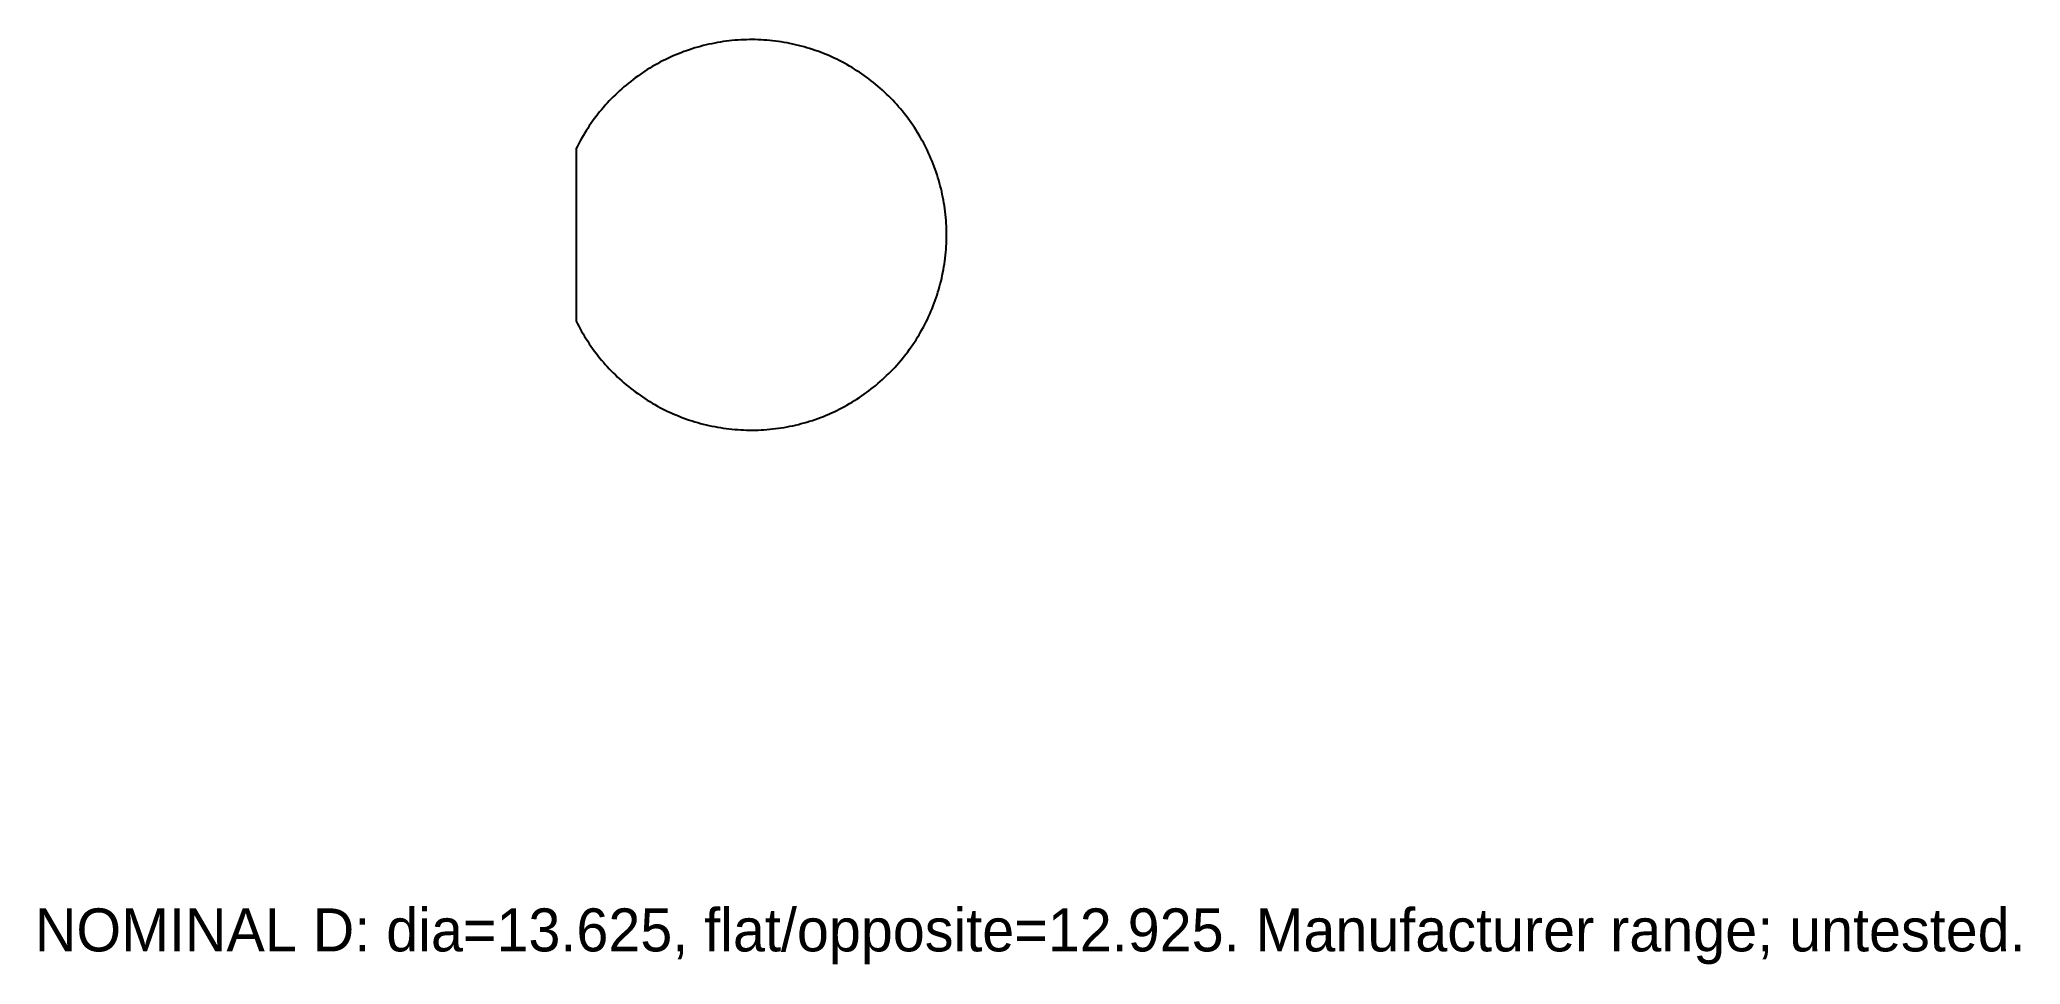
# Model space of a CAD drawing. Header units: millimetres. Extents: x -24.8 to 44.3, y -25.5 to 6.8.
import ezdxf

# ---------------------------------------------------------------- set-up
doc = ezdxf.new("R2010")
doc.units = ezdxf.units.MM
doc.layers.add('CUTOUT_NOMINAL', color=3, linetype='Continuous')
doc.layers.add('NOTES', color=7, linetype='Continuous')

msp = doc.modelspace()

# ---------------------------------------------------------------- linework, layer by layer
at = {"layer": 'CUTOUT_NOMINAL'}
msp.add_lwpolyline([(-6.113, -3.008), (-6.067, -3.099), (-6.02, -3.189), (-5.972, -3.278), (-5.922, -3.367), (-5.871, -3.455), (-5.819, -3.542), (-5.766, -3.628), (-5.711, -3.714), (-5.655, -3.799), (-5.598, -3.883), (-5.539, -3.966), (-5.479, -4.048), (-5.419, -4.129), (-5.356, -4.209), (-5.293, -4.289), (-5.228, -4.367), (-5.163, -4.445), (-5.096, -4.521), (-5.028, -4.597), (-4.959, -4.671), (-4.889, -4.745), (-4.817, -4.817), (-4.745, -4.888), (-4.671, -4.959), (-4.597, -5.028), (-4.522, -5.096), (-4.445, -5.163), (-4.368, -5.228), (-4.289, -5.293), (-4.21, -5.356), (-4.129, -5.418), (-4.048, -5.479), (-3.966, -5.539), (-3.883, -5.598), (-3.799, -5.655), (-3.714, -5.711), (-3.629, -5.766), (-3.542, -5.819), (-3.455, -5.871), (-3.367, -5.922), (-3.278, -5.972), (-3.189, -6.02), (-3.099, -6.067), (-3.008, -6.112), (-2.917, -6.157), (-2.825, -6.199), (-2.732, -6.241), (-2.638, -6.281), (-2.544, -6.319), (-2.45, -6.357), (-2.355, -6.393), (-2.259, -6.427), (-2.163, -6.46), (-2.067, -6.491), (-1.97, -6.522), (-1.872, -6.55), (-1.774, -6.577), (-1.676, -6.603), (-1.577, -6.627), (-1.478, -6.65), (-1.379, -6.671), (-1.279, -6.691), (-1.179, -6.71), (-1.079, -6.726), (-0.979, -6.742), (-0.878, -6.756), (-0.777, -6.768), (-0.676, -6.779), (-0.575, -6.788), (-0.474, -6.796), (-0.372, -6.802), (-0.271, -6.807), (-0.169, -6.81), (-0.068, -6.812), (0.034, -6.812), (0.135, -6.811), (0.237, -6.808), (0.338, -6.804), (0.44, -6.798), (0.541, -6.791), (0.642, -6.782), (0.743, -6.772), (0.844, -6.76), (0.945, -6.747), (1.046, -6.732), (1.146, -6.715), (1.246, -6.698), (1.346, -6.678), (1.445, -6.657), (1.544, -6.635), (1.643, -6.611), (1.741, -6.586), (1.839, -6.559), (1.937, -6.531), (2.034, -6.502), (2.131, -6.471), (2.227, -6.438), (2.323, -6.404), (2.418, -6.369), (2.513, -6.332), (2.607, -6.294), (2.701, -6.254), (2.794, -6.213), (2.886, -6.171), (2.978, -6.127), (3.069, -6.082), (3.159, -6.036), (3.249, -5.988), (3.338, -5.939), (3.426, -5.889), (3.513, -5.837), (3.6, -5.784), (3.686, -5.729), (3.771, -5.674), (3.855, -5.617), (3.938, -5.559), (4.021, -5.499), (4.102, -5.439), (4.183, -5.377), (4.263, -5.314), (4.341, -5.25), (4.419, -5.185), (4.496, -5.118), (4.572, -5.051), (4.647, -4.982), (4.72, -4.912), (4.793, -4.841), (4.865, -4.769), (4.935, -4.696), (5.005, -4.622), (5.073, -4.547), (5.14, -4.471), (5.207, -4.393), (5.271, -4.315), (5.335, -4.236), (5.398, -4.156), (5.459, -4.075), (5.519, -3.993), (5.578, -3.911), (5.636, -3.827), (5.692, -3.743), (5.748, -3.657), (5.802, -3.571), (5.854, -3.484), (5.905, -3.396), (5.955, -3.308), (6.004, -3.219), (6.051, -3.129), (6.097, -3.038), (6.142, -2.947), (6.185, -2.855), (6.227, -2.763), (6.268, -2.669), (6.307, -2.576), (6.345, -2.481), (6.381, -2.387), (6.416, -2.291), (6.449, -2.195), (6.481, -2.099), (6.512, -2.002), (6.541, -1.905), (6.569, -1.807), (6.595, -1.709), (6.619, -1.61), (6.643, -1.511), (6.665, -1.412), (6.685, -1.312), (6.704, -1.213), (6.721, -1.113), (6.737, -1.012), (6.751, -0.912), (6.764, -0.811), (6.775, -0.71), (6.785, -0.609), (6.794, -0.507), (6.8, -0.406), (6.806, -0.305), (6.809, -0.203), (6.812, -0.102), (6.812, 0), (6.812, 0.102), (6.809, 0.203), (6.806, 0.305), (6.8, 0.406), (6.794, 0.507), (6.785, 0.609), (6.775, 0.71), (6.764, 0.811), (6.751, 0.912), (6.737, 1.012), (6.721, 1.113), (6.704, 1.213), (6.685, 1.312), (6.665, 1.412), (6.643, 1.511), (6.619, 1.61), (6.595, 1.709), (6.569, 1.807), (6.541, 1.905), (6.512, 2.002), (6.481, 2.099), (6.449, 2.195), (6.416, 2.291), (6.381, 2.387), (6.345, 2.481), (6.307, 2.576), (6.268, 2.669), (6.227, 2.763), (6.185, 2.855), (6.142, 2.947), (6.097, 3.038), (6.051, 3.129), (6.004, 3.219), (5.955, 3.308), (5.905, 3.396), (5.854, 3.484), (5.802, 3.571), (5.748, 3.657), (5.692, 3.743), (5.636, 3.827), (5.578, 3.911), (5.519, 3.993), (5.459, 4.075), (5.398, 4.156), (5.335, 4.236), (5.271, 4.315), (5.207, 4.393), (5.14, 4.471), (5.073, 4.547), (5.005, 4.622), (4.935, 4.696), (4.865, 4.769), (4.793, 4.841), (4.72, 4.912), (4.647, 4.982), (4.572, 5.051), (4.496, 5.118), (4.419, 5.185), (4.341, 5.25), (4.263, 5.314), (4.183, 5.377), (4.102, 5.439), (4.021, 5.499), (3.938, 5.559), (3.855, 5.617), (3.771, 5.674), (3.686, 5.729), (3.6, 5.784), (3.513, 5.837), (3.426, 5.889), (3.338, 5.939), (3.249, 5.988), (3.159, 6.036), (3.069, 6.082), (2.978, 6.127), (2.886, 6.171), (2.794, 6.213), (2.701, 6.254), (2.607, 6.294), (2.513, 6.332), (2.418, 6.369), (2.323, 6.404), (2.227, 6.438), (2.131, 6.471), (2.034, 6.502), (1.937, 6.531), (1.839, 6.559), (1.741, 6.586), (1.643, 6.611), (1.544, 6.635), (1.445, 6.657), (1.346, 6.678), (1.246, 6.698), (1.146, 6.715), (1.046, 6.732), (0.945, 6.747), (0.844, 6.76), (0.743, 6.772), (0.642, 6.782), (0.541, 6.791), (0.44, 6.798), (0.338, 6.804), (0.237, 6.808), (0.135, 6.811), (0.034, 6.812), (-0.068, 6.812), (-0.169, 6.81), (-0.271, 6.807), (-0.372, 6.802), (-0.474, 6.796), (-0.575, 6.788), (-0.676, 6.779), (-0.777, 6.768), (-0.878, 6.756), (-0.979, 6.742), (-1.079, 6.726), (-1.179, 6.71), (-1.279, 6.691), (-1.379, 6.671), (-1.478, 6.65), (-1.577, 6.627), (-1.676, 6.603), (-1.774, 6.577), (-1.872, 6.55), (-1.97, 6.522), (-2.067, 6.491), (-2.163, 6.46), (-2.259, 6.427), (-2.355, 6.393), (-2.45, 6.357), (-2.544, 6.319), (-2.638, 6.281), (-2.732, 6.241), (-2.825, 6.199), (-2.917, 6.157), (-3.008, 6.112), (-3.099, 6.067), (-3.189, 6.02), (-3.278, 5.972), (-3.367, 5.922), (-3.455, 5.871), (-3.542, 5.819), (-3.629, 5.766), (-3.714, 5.711), (-3.799, 5.655), (-3.883, 5.598), (-3.966, 5.539), (-4.048, 5.479), (-4.129, 5.418), (-4.21, 5.356), (-4.289, 5.293), (-4.368, 5.228), (-4.445, 5.163), (-4.522, 5.096), (-4.597, 5.028), (-4.671, 4.959), (-4.745, 4.888), (-4.817, 4.817), (-4.889, 4.745), (-4.959, 4.671), (-5.028, 4.597), (-5.096, 4.521), (-5.163, 4.445), (-5.228, 4.367), (-5.293, 4.289), (-5.356, 4.209), (-5.419, 4.129), (-5.479, 4.048), (-5.539, 3.966), (-5.598, 3.883), (-5.655, 3.799), (-5.711, 3.714), (-5.766, 3.628), (-5.819, 3.542), (-5.871, 3.455), (-5.922, 3.367), (-5.972, 3.278), (-6.02, 3.189), (-6.067, 3.099), (-6.113, 3.008)], close=True, dxfattribs=at)

# ---------------------------------------------------------------- texts
at = {"layer": 'NOTES'}
msp.add_text('NOMINAL D: dia=13.625, flat/opposite=12.925. Manufacturer range; untested.', height=1.5, dxfattribs=at).set_placement((-25, -25))

doc.saveas('drawing.dxf')
